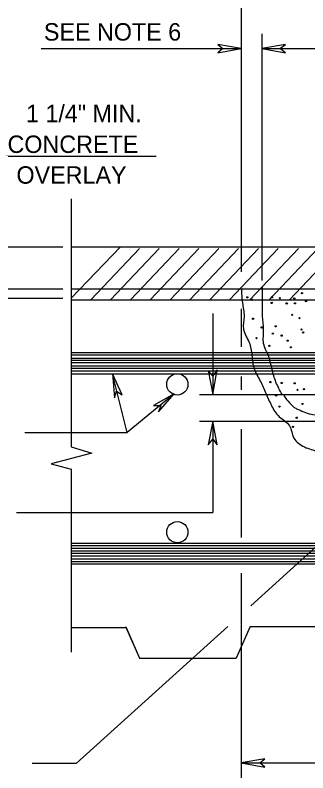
# Model space of a CAD drawing. Extents: x 528.19 to 531.15, y 154.44 to 156.28.
# Drawn here: x 528.6669 to 528.8386, y 155.5577 to 156.0025 of the extents above; entities that cross this region are included whole.
import ezdxf

# ---------------------------------------------------------------- set-up
doc = ezdxf.new("R2010")
doc.units = 0
for name, color, linetype in [('Level 1', 7, 'Continuous'), ('Level 2', 7, 'Continuous'), ('Level 5', 7, 'Continuous')]:
    doc.layers.add(name, color=color, linetype=linetype)

msp = doc.modelspace()

# ---------------------------------------------------------------- linework, layer by layer
at = {"layer": 'Level 1'}
for p, q in [((528.71194, 155.74541), (528.68799, 155.73917)), ((528.6998, 155.74902), (528.71194, 155.74541)), ((528.68799, 155.73917), (528.6998, 155.73589))]:
    msp.add_line(p, q, dxfattribs=at)
for points in [[(528.79954, 155.98294), (528.78576, 155.98524), (528.78871, 155.98294), (528.78576, 155.98031)], [(528.81168, 155.98294), (528.82546, 155.98031), (528.82218, 155.98294), (528.82546, 155.98524)], [(528.78281, 155.77986), (528.78543, 155.79429), (528.78281, 155.79068), (528.78018, 155.79396)], [(528.72408, 155.79199), (528.72507, 155.77789), (528.72638, 155.78182), (528.72966, 155.77953)], [(528.76017, 155.78018), (528.74803, 155.77329), (528.7523, 155.77329), (528.75098, 155.76969)], [(528.78281, 155.76411), (528.78018, 155.75033), (528.78281, 155.75361), (528.78543, 155.75033)], [(528.79954, 155.56365), (528.81332, 155.56102), (528.81037, 155.56365), (528.81332, 155.56594)]]:
    msp.add_lwpolyline(points, close=True, dxfattribs=at)
at = {"layer": 'Level 2'}
for p, q in [((528.79954, 156.08661), (528.79954, 155.85171)), ((528.81168, 155.99147), (528.81168, 155.84678)), ((528.68209, 155.98294), (528.79954, 155.98294)), ((528.81168, 155.98294), (529.10991, 155.98294)), ((528.65518, 155.91962), (528.74967, 155.91962)), ((528.6998, 155.89469), (528.6998, 155.74902)), ((528.64764, 155.86647), (528.69488, 155.86647)), ((528.6998, 155.86647), (529.22178, 155.86647)), ((528.61647, 155.84186), (528.69488, 155.84186)), ((528.6998, 155.84186), (529.22178, 155.84186)), ((528.6998, 155.84186), (529.22178, 155.84186)), ((528.61647, 155.83629), (528.69488, 155.83629)), ((528.6998, 155.8353), (529.22178, 155.8353)), ((528.79954, 155.83005), (528.79954, 155.80774)), ((528.78281, 155.82743), (528.78281, 155.77986)), ((528.6998, 155.80446), (528.77953, 155.80446)), ((528.6998, 155.80315), (528.7792, 155.80315)), ((528.77592, 155.80446), (529.22178, 155.80446)), ((528.7769, 155.80315), (529.22178, 155.80315)), ((528.6998, 155.80118), (528.78018, 155.80118)), ((528.6998, 155.79987), (528.77953, 155.79987)), ((528.6998, 155.79856), (528.77986, 155.79856)), ((528.77592, 155.80118), (529.22178, 155.80118)), ((528.77756, 155.79987), (529.22178, 155.79987)), ((528.77756, 155.79856), (529.22178, 155.79856)), ((528.6998, 155.79659), (528.77986, 155.79659)), ((528.6998, 155.79528), (528.77986, 155.79528)), ((528.6998, 155.79364), (528.77953, 155.79364)), ((528.77822, 155.79659), (529.22178, 155.79659)), ((528.77887, 155.79364), (529.22178, 155.79364)), ((528.7792, 155.79528), (529.22178, 155.79528)), ((528.6998, 155.79199), (529.22178, 155.79199)), ((528.73261, 155.75755), (528.72408, 155.79199)), ((528.79954, 155.79035), (528.79954, 155.78248)), ((528.76017, 155.78018), (528.73261, 155.75755)), ((528.77493, 155.77986), (528.8645, 155.77986)), ((528.77493, 155.76411), (528.8645, 155.76411)), ((528.78281, 155.76411), (528.78281, 155.71063)), ((528.79954, 155.75951), (528.79954, 155.69587)), ((528.67257, 155.75755), (528.73261, 155.75755)), ((528.6998, 155.73622), (528.6998, 155.62861)), ((528.66765, 155.71063), (528.78281, 155.71063)), ((528.6998, 155.69259), (529.22178, 155.69259)), ((528.6998, 155.69127), (529.22178, 155.69127)), ((528.6998, 155.68963), (529.22178, 155.68963)), ((528.6998, 155.68799), (529.22178, 155.68799)), ((528.6998, 155.68668), (529.22178, 155.68668)), ((528.6998, 155.68504), (529.22178, 155.68504)), ((528.6998, 155.6834), (529.22178, 155.6834)), ((528.6998, 155.68176), (529.22178, 155.68176)), ((528.6998, 155.68045), (529.22178, 155.68045)), ((528.79954, 155.67487), (528.79954, 155.55479)), ((528.6998, 155.64304), (528.73196, 155.64304)), ((528.79954, 155.56365), (529.12238, 155.56365))]:
    msp.add_line(p, q, dxfattribs=at)
for centre, radius in [((528.83517, 155.83926), 0.000358), ((528.83517, 155.83926), 0.000358), ((528.80311, 155.83681), 0.000358), ((528.80584, 155.83536), 0.000358), ((528.81741, 155.83356), 0.000358), ((528.81751, 155.83686), 0.000358), ((528.81751, 155.83686), 0.000358), ((528.82217, 155.83638), 0.000358), ((528.82619, 155.83326), 0.000358), ((528.82619, 155.83326), 0.000358), ((528.83062, 155.83616), 0.000358), ((528.83105, 155.83333), 0.000358), ((528.83755, 155.83464), 0.000358), ((528.82937, 155.82659), 0.000358), ((528.83367, 155.82458), 0.000358), ((528.80644, 155.82428), 0.000358), ((528.81152, 155.81918), 0.000358), ((528.81806, 155.81552), 0.000358), ((528.81974, 155.81985), 0.000358), ((528.83487, 155.81799), 0.000358), ((528.83587, 155.81624), 0.000358), ((528.80844, 155.81287), 0.000358), ((528.8232, 155.81439), 0.000358), ((528.82672, 155.81142), 0.000358), ((528.81601, 155.8084), 0.000358), ((528.82859, 155.8075), 0.000358), ((528.76201, 155.78574), 0.00625), ((528.81662, 155.78711), 0.000358), ((528.8232, 155.78653), 0.000358), ((528.83081, 155.78638), 0.000358), ((528.8325, 155.78253), 0.000358), ((528.83637, 155.78294), 0.000358), ((528.81998, 155.77916), 0.000358), ((528.82191, 155.77267), 0.000358), ((528.83547, 155.77425), 0.000358), ((528.83201, 155.76617), 0.000358), ((528.82985, 155.76087), 0.000358), ((528.76201, 155.699), 0.00625)]:
    msp.add_circle(centre, radius, dxfattribs=at)
msp.add_spline([(528.82448, 155.7792), (528.82612, 155.7769), (528.82972, 155.77297), (528.83104, 155.77198), (528.83301, 155.771), (528.84154, 155.76804), (528.84843, 155.76739), (528.85367, 155.7664), (528.86385, 155.76509), (528.87238, 155.76509)], degree=3, dxfattribs=at)
at = {"layer": 'Level 5'}
for p, q in [((528.6998, 155.83629), (528.72867, 155.86647)), ((528.71129, 155.8353), (528.73983, 155.86549)), ((528.72277, 155.8353), (528.75131, 155.86549)), ((528.73458, 155.8353), (528.76312, 155.86549)), ((528.74606, 155.8353), (528.77461, 155.86549)), ((528.75787, 155.8353), (528.78642, 155.86549)), ((528.76936, 155.8353), (528.7979, 155.86549)), ((528.78117, 155.8353), (528.80971, 155.86549)), ((528.79265, 155.8353), (528.82119, 155.86549)), ((528.80446, 155.8353), (528.83301, 155.86549)), ((528.81594, 155.8353), (528.84449, 155.86549)), ((528.82776, 155.8353), (528.8563, 155.86549)), ((528.93373, 155.77231), (528.80512, 155.65584)), ((528.79167, 155.6437), (528.70276, 155.56332)), ((528.73163, 155.6437), (528.73983, 155.625)), ((528.73196, 155.64304), (528.73983, 155.625)), ((528.80479, 155.6437), (528.79659, 155.625)), ((528.80479, 155.6437), (528.86155, 155.6437)), ((528.73983, 155.625), (528.79659, 155.625)), ((528.70276, 155.56332), (528.67684, 155.56332))]:
    msp.add_line(p, q, dxfattribs=at)
for points in [[(528.82349, 155.77986), (528.81988, 155.78707), (528.81759, 155.79462), (528.81562, 155.80217), (528.81266, 155.80971), (528.81266, 155.81791), (528.81201, 155.82579), (528.81201, 155.83399), (528.81201, 155.84219), (528.81201, 155.84252)], [(528.79954, 155.84186), (528.8002, 155.83366), (528.80118, 155.82579), (528.80085, 155.81824), (528.80413, 155.81037), (528.80577, 155.80282), (528.80709, 155.79495), (528.8107, 155.78773), (528.81398, 155.78051), (528.81726, 155.77329), (528.82185, 155.76673), (528.82776, 155.76148), (528.83038, 155.75427), (528.83661, 155.74902), (528.84449, 155.74639), (528.85236, 155.74377), (528.85958, 155.74081), (528.86713, 155.73852), (528.875, 155.73819), (528.8832, 155.73524), (528.89075, 155.73196), (528.89862, 155.72835), (528.90584, 155.72572), (528.91371, 155.72474), (528.92224, 155.72408), (528.92979, 155.7231), (528.93766, 155.72146), (528.94521, 155.7208), (528.95374, 155.7208), (528.96161, 155.72211), (528.96982, 155.7231), (528.97802, 155.72343), (528.98622, 155.72408), (528.99475, 155.72539), (529.00328, 155.72638), (529.01115, 155.72605), (529.01903, 155.72605), (529.02756, 155.72736), (529.03576, 155.72966), (529.04331, 155.7313), (529.05184, 155.73294), (529.06004, 155.73392), (529.06791, 155.73524), (529.07579, 155.73819), (529.08333, 155.7418), (529.08957, 155.74606), (529.09678, 155.75), (529.09974, 155.75755), (529.10433, 155.76411), (529.10761, 155.77133), (529.11056, 155.77854), (529.11483, 155.78543), (529.11713, 155.79265), (529.11942, 155.8002), (529.12041, 155.8084), (529.12139, 155.81594), (529.12073, 155.82415), (529.12073, 155.83202), (529.12205, 155.83957), (529.12205, 155.84186)]]:
    msp.add_spline(points, degree=3, dxfattribs=at)

# ---------------------------------------------------------------- texts
for s, height, p in [('SEE NOTE 6', 0.010224, (528.68373, 155.98753)), ('1 1/4" MIN.', 0.0102244, (528.67323, 155.93963)), ('CONCRETE', 0.010224, (528.6624, 155.92159)), ('OVERLAY', 0.010224, (528.66765, 155.90354))]:
    msp.add_text(s, height=height, dxfattribs=at).set_placement(p)

doc.saveas('drawing.dxf')
